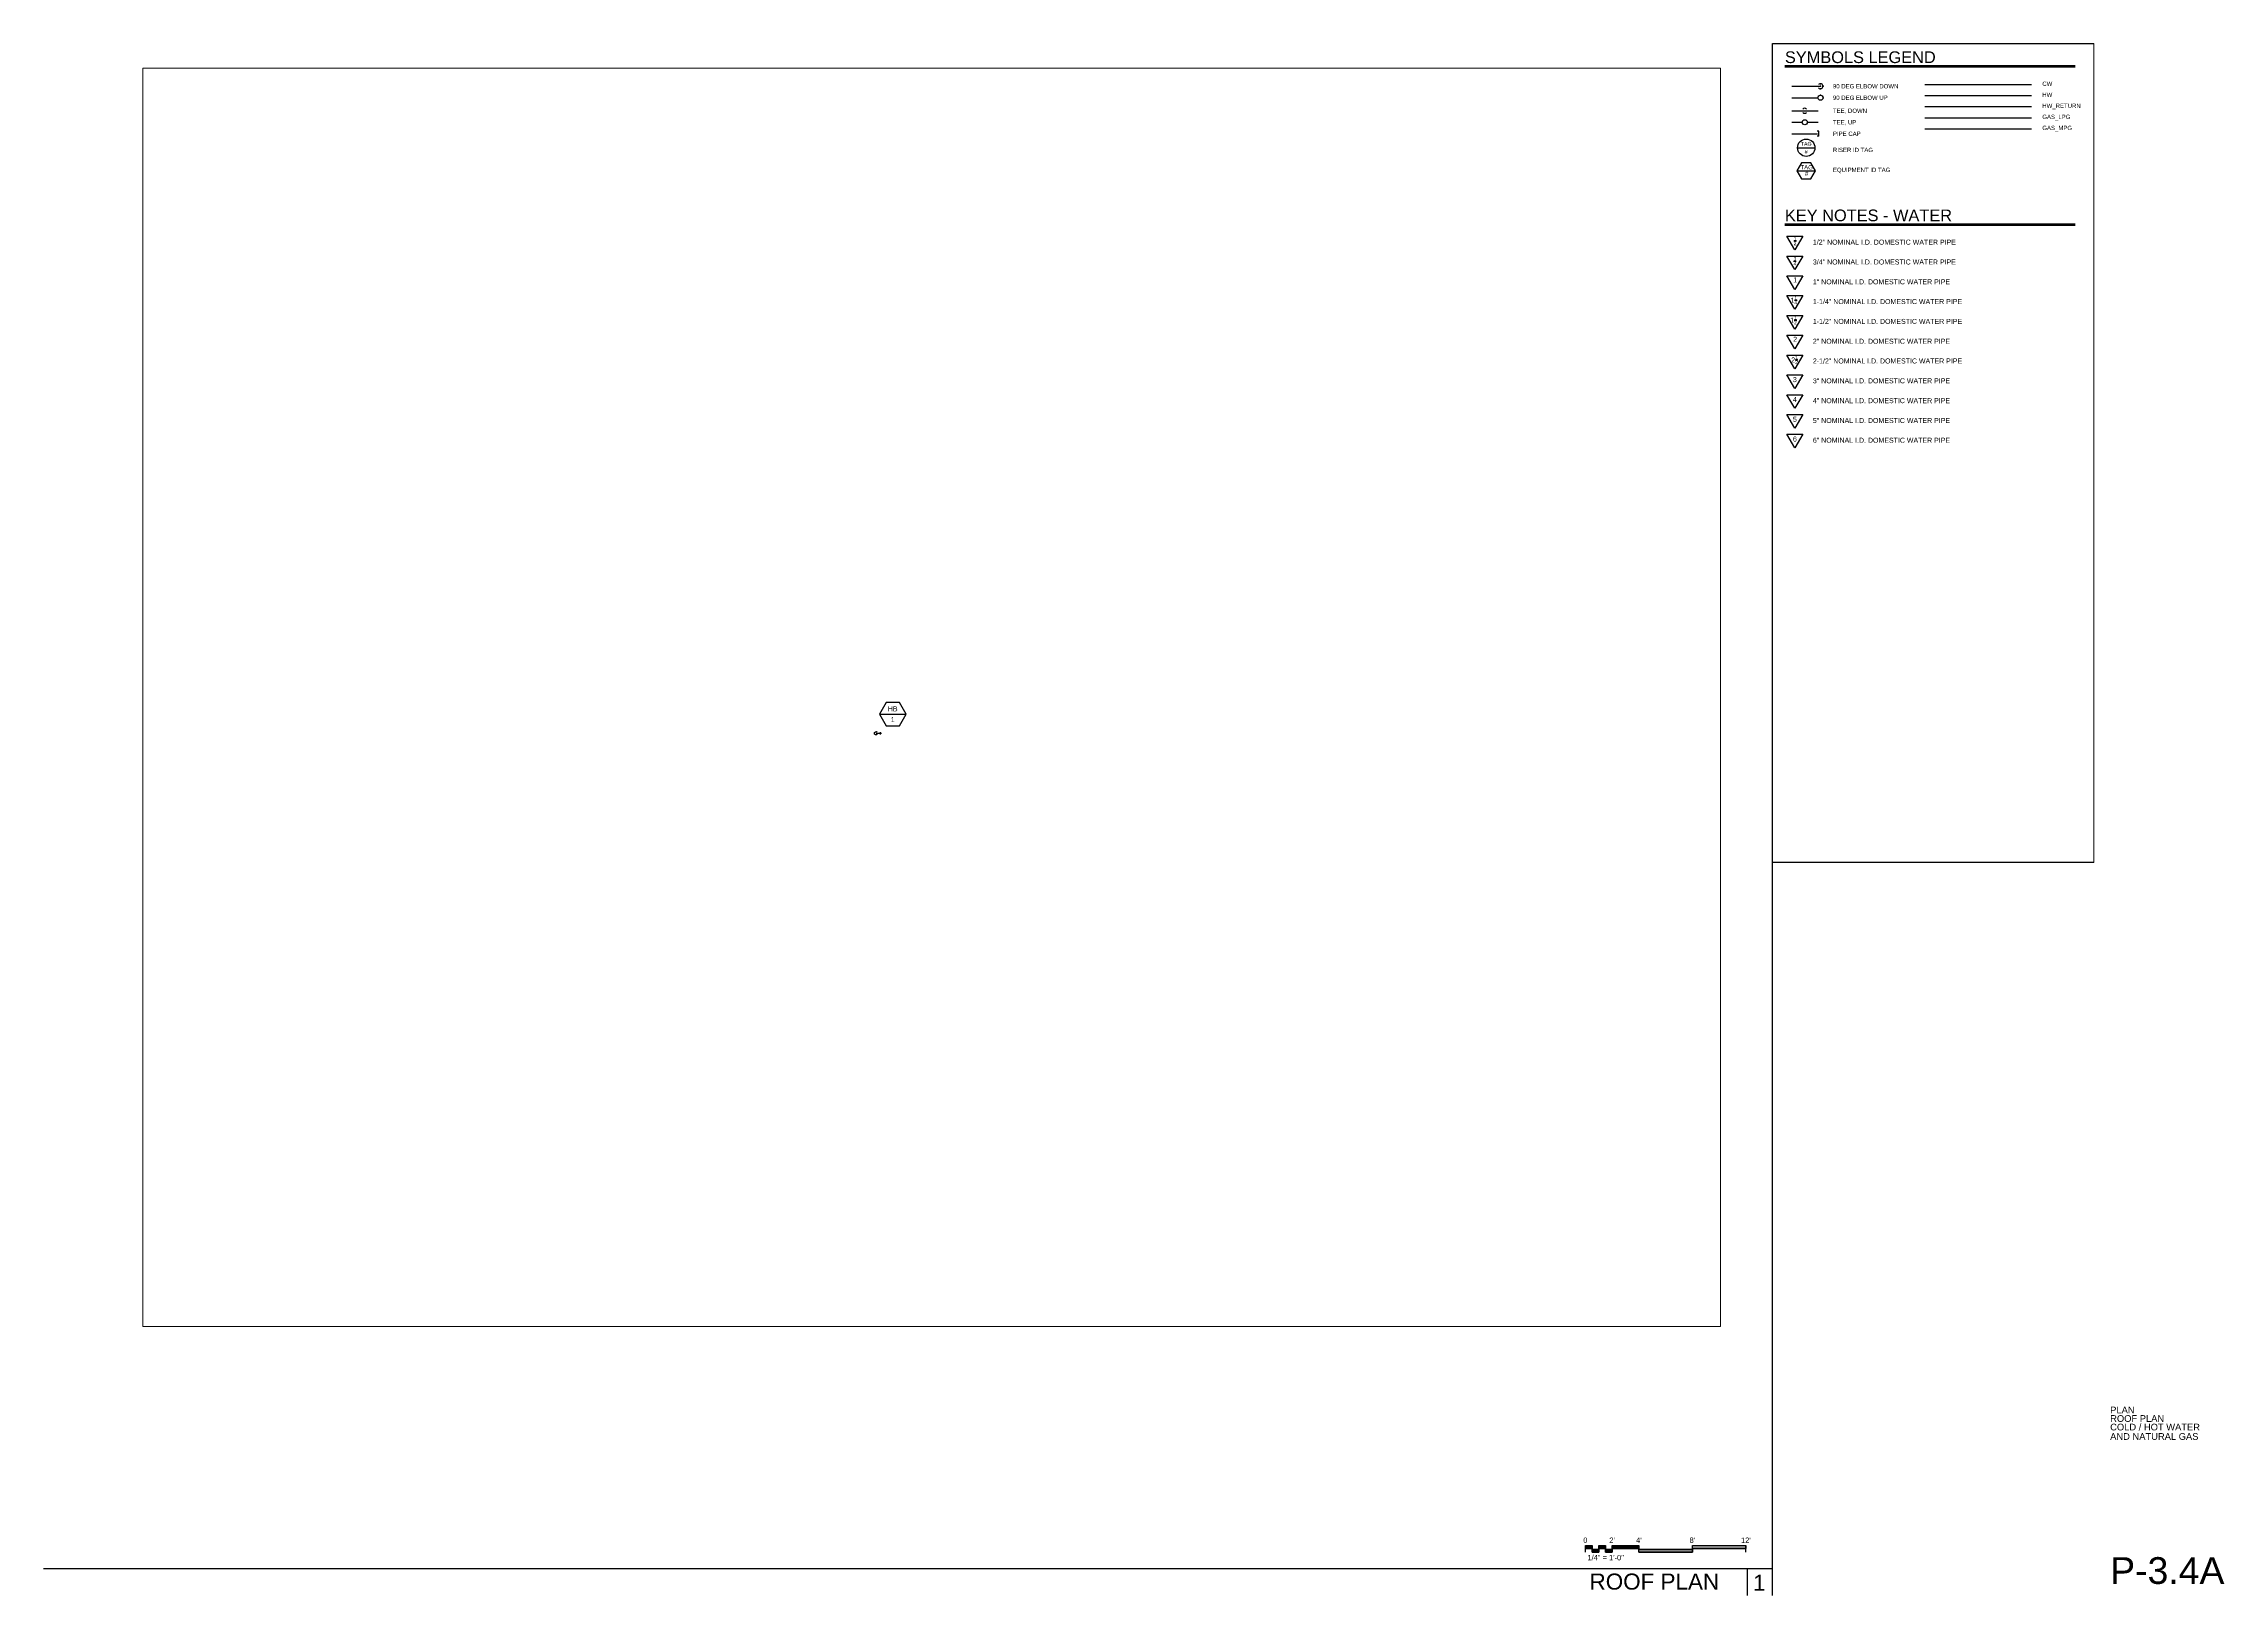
# Paper-space layout 'P-3.4A' of a CAD drawing. Extents: x 0.5 to 41.3, y 0.5 to 29.5.
# The model-space entities are those that its viewports show. They can reach past a viewport. Long polylines and large blocks are cut down to what shows.
import ezdxf
from ezdxf.enums import TextEntityAlignment as Align

# ---------------------------------------------------------------- set-up
doc = ezdxf.new("R2010")
doc.units = 0
doc.header["$LTSCALE"] = 24
doc.header["$MEASUREMENT"] = 0
doc.layers.get('0').update_dxf_attribs({"color": 8})
for name, color, linetype in [('GEC_BORDER', 2, 'Continuous'), ('GEC_DESCRIPTION_TITLE', 3, 'Continuous'), ('GEC_LEGEND', 2, 'Continuous'), ('PLUM-CW', 3, 'Cold_Water_Flow'), ('PLUM-DIM-CW-TEXT', 2, 'Continuous'), ('PLUM-GAS_LP', 151, 'Gas_LP'), ('PLUM-GAS_MP', 151, 'Gas_MP'), ('PLUM-HW', 2, 'Hot_Water_Flow'), ('PLUM-HW_RETURN', 7, 'Hot_Water_Return_Flow'), ('PLUM-KEYNOTE-CW', 2, 'Cold_Water_Flow'), ('PLUM_SYMBOLS', 3, 'Continuous'), ('PLUM_TEXT', 2, 'Continuous')]:
    doc.layers.add(name, color=color, linetype=linetype)
doc.layers.add('GEC_NO PLOT', color=7, linetype='Continuous', plot=False)
doc.layers.add('GEC_VIEWPORT', color=7, linetype='Continuous', plot=False)
doc.layers.get('0').freeze()
doc.styles.add('A2', font='arial.ttf', dxfattribs={"height": 4.5})
doc.styles.add('ARC-TITLE', font='arial.ttf', dxfattribs={"width": 1.00018})
doc.styles.add('Arial', font='arial.ttf')
doc.styles.add('rpm', font='arial.ttf', dxfattribs={"width": 0.85, "height": 0.09375})
doc.styles.add('shbd-text', font='arial.ttf')
doc.styles.get("Standard").update_dxf_attribs({"font": 'arial.ttf'})
doc.styles.add('TITLE1', font='arial.ttf')
doc.linetypes.add('Cold_Water_Flow', pattern='A,0.875,-0.125,0,-0.125,0.875,-0.125,["CW",Standard,S=0.1,R=0,X=-0.12585,Y=-0.05],-0.1,0.875,[1,GEC_FlowArrow.shx,S=0.0625,R=0,X=0,Y=0],0.5', length=3.6)
doc.linetypes.add('Gas_LP', pattern='A,3.2,-0.25,["G",Standard,S=0.1,R=0,X=-0.12585,Y=-0.05],-0.065', length=3.515)
doc.linetypes.add('Gas_MP', pattern='A,3,-0.25,["MPG",Standard,S=0.1,R=0,X=-0.125,Y=-0.05],-0.2665', length=3.5165)
doc.linetypes.add('Hot_Water_Flow', pattern='A,0.8125,-0.125,0,-0.125,0,-0.125,0.875,-0.125,["HW",Standard,S=0.1,R=0,X=-0.12585,Y=-0.05],-0.1,0.875,[1,GEC_FlowArrow.shx,S=0.0625,R=0,X=0,Y=0],0.5', length=3.6625)
doc.linetypes.add('Hot_Water_Return_Flow', pattern='A,0.75,-0.125,0,-0.125,0,-0.125,0,-0.125,0.875,["HWR",Standard,S=0.1,R=0,X=-0.12585,Y=-0.05],0.875,[1,GEC_FlowArrow.shx,S=0.0625,R=0,X=0,Y=0],0.5', length=3.5)

# ---------------------------------------------------------------- blocks, each defined once
blk = doc.blocks.new('*U146')
at = {"linetype": 'Continuous'}
for points in [[(-1.5, 0), (-1.5, 0.125)], [(-1.5, 0.125), (-1.375, 0.125)], [(-1.5, 0.071), (-1.375, 0.071)], [(-1.375, 0), (-1.375, 0.125)], [(-1.25, 0.054), (-1.375, 0.054)], [(-1.375, 0), (-1.25, 0)], [(-1.25, 0), (-1.25, 0.125)], [(-1.25, 0.125), (-1.125, 0.125)], [(-1.25, 0.071), (-1.125, 0.071)], [(-1.125, 0), (-1.125, 0.125)], [(-1, 0.054), (-1.125, 0.054)], [(-1.125, 0), (-1, 0)], [(-1, 0), (-1, 0.125)], [(-1, 0.125), (-0.5, 0.125)], [(-1, 0.071), (-0.5, 0.071)], [(-0.5, 0), (-0.5, 0.125)], [(0.5, 0.054), (-0.5, 0.054)], [(-0.5, 0), (0.5, 0)], [(0.5, 0), (0.5, 0.125)], [(0.5, 0.125), (1.5, 0.125)], [(0.5, 0.071), (1.5, 0.071)], [(1.5, 0), (1.5, 0.125)]]:
    blk.add_lwpolyline(points, dxfattribs=at)
for points in [[(-1.5, 0.125), (-1.375, 0.125), (-1.375, 0.071), (-1.5, 0.071)], [(-1.375, 0.054), (-1.25, 0.054), (-1.25, 0), (-1.375, 0)], [(-1.25, 0.125), (-1.125, 0.125), (-1.125, 0.071), (-1.25, 0.071)], [(-1.125, 0.054), (-1, 0.054), (-1, 0), (-1.125, 0)], [(-1, 0.125), (-0.5, 0.125), (-0.5, 0.071), (-1, 0.071)], [(-0.5, 0.054), (0.5, 0.054), (0.5, 0), (-0.5, 0)], [(0.5, 0.125), (1.5, 0.125), (1.5, 0.071), (0.5, 0.071)]]:
    blk.add_lwpolyline(points, close=True, dxfattribs=at)
for points in [[(-1.5, 0.125), (-1.375, 0.125), (-1.5, 0.071), (-1.375, 0.071)], [(-1.375, 0.054), (-1.25, 0.054), (-1.375, 0), (-1.25, 0)], [(-1.25, 0.125), (-1.125, 0.125), (-1.25, 0.071), (-1.125, 0.071)], [(-1.125, 0.054), (-1, 0.054), (-1.125, 0), (-1, 0)], [(-1, 0.125), (-0.5, 0.125), (-1, 0.071), (-0.5, 0.071)], [(-0.5, 0.054), (0.5, 0.054), (-0.5, 0), (0.5, 0)], [(0.5, 0.125), (1.5, 0.125), (0.5, 0.071), (1.5, 0.071)]]:
    blk.add_solid(points)
at = {"linetype": 'Continuous', "style": 'A2'}
for s, p in [('0', (-1.5, 0.175)), ("2'", (-1, 0.175)), ("4'", (-0.5, 0.175)), ("8'", (0.5, 0.175)), ("12'", (1.5, 0.175))]:
    blk.add_text(s, height=0.1, dxfattribs=at).set_placement(p, align=Align.CENTER)
blk.add_text(' 1/4" = 1\'-0"', height=0.1, dxfattribs=at).set_placement((-1.5, -0.05), align=Align.TOP_LEFT)
blk = doc.blocks.new('SHEET-NO.')
at = {"color": 2, "linetype": 'Continuous', "style": 'A2'}
for tag, p in [('SHT_NAME_1', (39.131, 3.825)), ('SHT_NAME_2', (39.131, 3.665)), ('SHT_NAME_3', (39.131, 3.505)), ('SHT_NAME_4', (39.131, 3.329)), ('SHT_NAME_5', (39.131, 3.153)), ('ENGINEER', (40.24, 1.894)), ('DRAFTER', (40.24, 1.636))]:
    blk.add_attdef(tag, p, '', height=0.125, dxfattribs=at)
at = {"color": 3, "linetype": 'Continuous', "ltscale": 12, "style": 'shbd-text'}
blk.add_attdef('SHT-NO.', (39.131, 0.636), '', height=0.5, dxfattribs=at)
blk = doc.blocks.new('*U229')
at = {"linetype": 'Continuous'}
blk.add_arc((0, 0), 1.5, 221.8103, 138.1897, dxfattribs=at)
blk = doc.blocks.new('*U228')
at = {"linetype": 'Continuous'}
blk.add_circle((0, 0), 1.5, dxfattribs=at)
blk = doc.blocks.new('*U207')
at = {"linetype": 'Continuous'}
for start, end in [(41.8103, 138.1897), (221.8103, 318.1897)]:
    blk.add_arc((0, 0), 1.5, start, end, dxfattribs=at)
blk = doc.blocks.new('*U208')
at = {"linetype": 'Continuous'}
for p, q in [((0, 0), (5, 0)), ((5.7, 1.5), (4.7, 1.5)), ((5.7, -1.5), (5.7, 1.5)), ((5.7, -1.5), (4.7, -1.5))]:
    blk.add_line(p, q, dxfattribs=at)
blk = doc.blocks.new('8CFM')
blk.add_line((0, 0), (0.404, 0))
blk.add_lwpolyline([(0.101, 0.175), (0, 0), (0.101, -0.175), (0.303, -0.175), (0.404, 0), (0.303, 0.175)], close=True)
at = {"style": 'rpm', "width": 0.85}
for tag, p in [('12', (0.211, 0.03)), ('1200', (0.211, -0.111))]:
    blk.add_attdef(tag, text='', height=0.0938, dxfattribs=at).set_placement(p, align=Align.CENTER)
blk = doc.blocks.new('Tag-Riser')
at = {"color": 0, "linetype": 'ByBlock'}
blk.add_line((-10.4, 0), (10.4, 0), dxfattribs=at)
blk.add_circle((0, 0), 10.4, dxfattribs=at)
at = {"color": 0, "style": 'A2'}
for tag, p in [('TAG', (0, 4.8)), ('#', (0, -4.8))]:
    blk.add_attdef(tag, text='', height=4.5, dxfattribs=at).set_placement(p, align=Align.MIDDLE_CENTER)
blk = doc.blocks.new('WATER NOTE')
at = {"layer": 'PLUM-KEYNOTE-CW', "linetype": 'Continuous'}
blk.add_lwpolyline([(-7.1, 12.2), (7.1, 12.2), (0, 0), (-7.1, 12.2)], dxfattribs=at)
at = {"layer": 'PLUM-KEYNOTE-CW', "insert": (-1, 7.9), "char_height": 4.5, "width": 34.978, "attachment_point": 4, "rotation": 0.0257, "style": 'Arial'}
blk.add_mtext('\\A1;{\\H0.7x;\\S1/2;} ', dxfattribs=at)
blk = doc.blocks.new('*U196')
at = {"layer": 'PLUM-KEYNOTE-CW', "linetype": 'Continuous'}
blk.add_lwpolyline([(-7.1, 12.2), (7.1, 12.2), (0, 0), (-7.1, 12.2)], dxfattribs=at)
at = {"layer": 'PLUM-KEYNOTE-CW', "insert": (-1.1, 7.5), "char_height": 4.5, "width": 34.978, "attachment_point": 4, "rotation": 0.0257, "style": 'Arial'}
blk.add_mtext('\\A1;{\\H0.7x;\\S3/4;} ', dxfattribs=at)
blk = doc.blocks.new('*U191')
at = {"layer": 'PLUM-KEYNOTE-CW', "linetype": 'Continuous'}
blk.add_lwpolyline([(-7.1, 12.2), (7.1, 12.2), (0, 0), (-7.1, 12.2)], dxfattribs=at)
at = {"layer": 'PLUM-KEYNOTE-CW', "insert": (-1.4, 8.6), "char_height": 4.5, "width": 34.978, "attachment_point": 4, "rotation": 0.0257, "style": 'Arial'}
blk.add_mtext('\\A1;1', dxfattribs=at)
blk = doc.blocks.new('*U192')
at = {"layer": 'PLUM-KEYNOTE-CW', "linetype": 'Continuous'}
blk.add_lwpolyline([(-7.1, 12.2), (7.1, 12.2), (0, 0), (-7.1, 12.2)], dxfattribs=at)
at = {"layer": 'PLUM-KEYNOTE-CW', "insert": (-3.9, 8), "char_height": 4.5, "width": 34.978, "attachment_point": 4, "rotation": 0.0257, "style": 'Arial'}
blk.add_mtext('\\A1;1{\\H0.7x;\\S1/4;} ', dxfattribs=at)
blk = doc.blocks.new('*U193')
at = {"layer": 'PLUM-KEYNOTE-CW', "linetype": 'Continuous'}
blk.add_lwpolyline([(-7.1, 12.2), (7.1, 12.2), (0, 0), (-7.1, 12.2)], dxfattribs=at)
at = {"layer": 'PLUM-KEYNOTE-CW', "insert": (-4.2, 7.9), "char_height": 4.5, "width": 34.978, "attachment_point": 4, "rotation": 0.0257, "style": 'Arial'}
blk.add_mtext('\\A1;1{\\H0.7x;\\S1/2;} ', dxfattribs=at)
blk = doc.blocks.new('*U189')
at = {"layer": 'PLUM-KEYNOTE-CW', "linetype": 'Continuous'}
blk.add_lwpolyline([(-7.1, 12.2), (7.1, 12.2), (0, 0), (-7.1, 12.2)], dxfattribs=at)
at = {"layer": 'PLUM-KEYNOTE-CW', "insert": (-1.5, 8.6), "char_height": 4.5, "width": 34.978, "attachment_point": 4, "rotation": 0.0257, "style": 'Arial'}
blk.add_mtext('\\A1;2', dxfattribs=at)
blk = doc.blocks.new('*U190')
at = {"layer": 'PLUM-KEYNOTE-CW', "linetype": 'Continuous'}
blk.add_lwpolyline([(-7.1, 12.2), (7.1, 12.2), (0, 0), (-7.1, 12.2)], dxfattribs=at)
at = {"layer": 'PLUM-KEYNOTE-CW', "insert": (-3.2, 7.9), "char_height": 4.5, "width": 34.978, "attachment_point": 4, "rotation": 0.0257, "style": 'Arial'}
blk.add_mtext('\\A1;2{\\H0.7x;\\S1/2;} ', dxfattribs=at)
blk = doc.blocks.new('*U187')
at = {"layer": 'PLUM-KEYNOTE-CW', "linetype": 'Continuous'}
blk.add_lwpolyline([(-7.1, 12.2), (7.1, 12.2), (0, 0), (-7.1, 12.2)], dxfattribs=at)
at = {"layer": 'PLUM-KEYNOTE-CW', "insert": (-1.7, 7.9), "char_height": 4.5, "width": 34.978, "attachment_point": 4, "rotation": 0.0257, "style": 'Arial'}
blk.add_mtext('\\A1;3', dxfattribs=at)
blk = doc.blocks.new('*U188')
at = {"layer": 'PLUM-KEYNOTE-CW', "linetype": 'Continuous'}
blk.add_lwpolyline([(-7.1, 12.2), (7.1, 12.2), (0, 0), (-7.1, 12.2)], dxfattribs=at)
at = {"layer": 'PLUM-KEYNOTE-CW', "insert": (-1.7, 7.9), "char_height": 4.5, "width": 34.978, "attachment_point": 4, "rotation": 0.0257, "style": 'Arial'}
blk.add_mtext('\\A1;4', dxfattribs=at)
blk = doc.blocks.new('*U183')
at = {"layer": 'PLUM-KEYNOTE-CW', "linetype": 'Continuous'}
blk.add_lwpolyline([(-7.1, 12.2), (7.1, 12.2), (0, 0), (-7.1, 12.2)], dxfattribs=at)
at = {"layer": 'PLUM-KEYNOTE-CW', "insert": (-1.7, 7.9), "char_height": 4.5, "width": 34.978, "attachment_point": 4, "rotation": 0.0257, "style": 'Arial'}
blk.add_mtext('\\A1;5', dxfattribs=at)
blk = doc.blocks.new('*U184')
at = {"layer": 'PLUM-KEYNOTE-CW', "linetype": 'Continuous'}
blk.add_lwpolyline([(-7.1, 12.2), (7.1, 12.2), (0, 0), (-7.1, 12.2)], dxfattribs=at)
at = {"layer": 'PLUM-KEYNOTE-CW', "insert": (-1.7, 7.9), "char_height": 4.5, "width": 34.978, "attachment_point": 4, "rotation": 0.0257, "style": 'Arial'}
blk.add_mtext('\\A1;6', dxfattribs=at)
blk = doc.blocks.new('Tag-Equipment')
at = {"color": 0}
blk.add_line((-12, 0), (12, 0), dxfattribs=at)
blk.add_lwpolyline([(-12, 0), (-6, -10.4), (6, -10.4), (12, 0), (6, 10.4), (-6, 10.4)], close=True, dxfattribs=at)
at = {"color": 0, "style": 'A2'}
for tag, p in [('TAG', (0, 4.8)), ('#', (0, -4.8))]:
    blk.add_attdef(tag, text='', height=4.5, dxfattribs=at).set_placement(p, align=Align.MIDDLE_CENTER)
blk = doc.blocks.new('*U77')
at = {"linetype": 'Continuous'}
blk.add_arc((0, 0), 1.5, 131.8103, 48.1897, dxfattribs=at)
blk = doc.blocks.new('*U66')
at = {"linetype": 'Continuous'}
for p, q in [((-1, 4), (1, 4)), ((0, 0), (0, 5))]:
    blk.add_line(p, q, dxfattribs=at)

msp = doc.modelspace()

# ---------------------------------------------------------------- linework, layer by layer
at = {"layer": 'GEC_LEGEND', "color": 4}
for p, q in [((-922.9, 204.6), (-662.5, 204.6)), ((-922.9, 62.6), (-662.5, 62.6))]:
    msp.add_line(p, q, dxfattribs=at)
at = {"layer": 'GEC_LEGEND', "color": 1}
for p, q in [((-922.9, 203.4), (-662.5, 203.4)), ((-922.9, 61.4), (-662.5, 61.4))]:
    msp.add_line(p, q, dxfattribs=at)
at = {"layer": 'GEC_NO PLOT'}
msp.add_lwpolyline([(-933.9, 224.3), (-645.9, 224.3), (-645.9, -510.3), (-933.9, -510.3)], close=True, dxfattribs=at)
at = {"layer": 'PLUM-CW'}
msp.add_line((-797.4, 187.6), (-701.7, 187.6), dxfattribs=at)
at = {"layer": 'PLUM-GAS_LP'}
msp.add_line((-797.4, 157.9), (-701.7, 157.9), dxfattribs=at)
at = {"layer": 'PLUM-GAS_MP'}
msp.add_line((-797.4, 148), (-701.7, 148), dxfattribs=at)
at = {"layer": 'PLUM-HW'}
msp.add_line((-797.4, 177.7), (-701.7, 177.7), dxfattribs=at)
at = {"layer": 'PLUM-HW_RETURN'}
msp.add_line((-797.4, 167.8), (-701.7, 167.8), dxfattribs=at)
at = {"layer": 'PLUM_SYMBOLS'}
for p, q in [((-916.7, 186.1), (-891, 186.1)), ((-916.7, 175.8), (-893.2, 175.8)), ((-916.7, 164.1), (-893.2, 164.1)), ((-916.7, 153.8), (-907.6, 153.8)), ((-916.7, 143.5), (-893.6, 143.5)), ((-902.9, 153.8), (-893.2, 153.8))]:
    msp.add_line(p, q, dxfattribs=at)
for p in [(-891, 188.3), (-891, 186.1), (-891, 183.8), (-891, 178), (-888.7, 186.1), (-888.7, 175.8)]:
    msp.add_point(p, dxfattribs=at)

# ---------------------------------------------------------------- block references
at = {"layer": 'PLUM-CW', "xscale": -1, "rotation": 270}
for name in ['*U77', '*U66']:
    msp.add_blockref(name, (1577.4, 4966.4), dxfattribs=at)
at = {"layer": 'PLUM-DIM-CW-TEXT'}
msp.add_blockref('Tag-Equipment', (1592.4, 4983.5), dxfattribs=at).add_auto_attribs({'TAG': 'HB', '#': '1'})
at = {"layer": 'PLUM-KEYNOTE-CW'}
for name, p in [('WATER NOTE', (-914, 39.4)), ('*U196', (-914, 21.6)), ('*U191', (-914, 3.8)), ('*U192', (-914, -13.9)), ('*U193', (-914, -31.7)), ('*U189', (-914, -49.5)), ('*U190', (-914, -67.3)), ('*U187', (-914, -85)), ('*U188', (-914, -102.8)), ('*U183', (-914, -120.6)), ('*U184', (-914, -138.3))]:
    msp.add_blockref(name, p, dxfattribs=at)
at = {"layer": 'PLUM_SYMBOLS', "xscale": 1.499999798785716, "yscale": 1.499999798785716, "zscale": 1.499999798785716}
for name, p in [('*U228', (-891, 175.8)), ('*U229', (-891, 186.1)), ('*U207', (-905.2, 164.1)), ('*U228', (-905.1, 153.8)), ('*U208', (-901.1, 143.5))]:
    msp.add_blockref(name, p, dxfattribs=at)
at = {"layer": 'PLUM_TEXT', "xscale": 0.7499998376785799, "yscale": 0.7499998376785799, "zscale": 0.7499998376785799}
msp.add_blockref('Tag-Riser', (-903.8, 130.9), dxfattribs=at).add_auto_attribs({'TAG': 'TAG', '#': '#'})
at = {"layer": 'PLUM_TEXT', "linetype": 'ByBlock'}
ref = msp.add_blockref('8CFM', (-912.1, 110.3), dxfattribs=dict(at, xscale=41.142852, yscale=41.142852, zscale=41.142852))
ref.add_attrib('1200', '#', dxfattribs={"layer": '0', "height": 3.86, "style": 'Arial'}).set_placement((-903.4, 105.7), align=Align.CENTER)
ref.add_attrib('12', 'TAG', dxfattribs={"layer": '0', "height": 3.86, "style": 'Arial'}).set_placement((-903.4, 111.5), align=Align.CENTER)

# ---------------------------------------------------------------- texts
at = {"layer": 'GEC_LEGEND', "color": 3, "style": 'ARC-TITLE'}
for s, p in [('SYMBOLS LEGEND', (-922.9, 206.9)), ('KEY NOTES - WATER', (-922.9, 65))]:
    msp.add_text(s, height=10.5, dxfattribs=at).set_placement(p)
at = {"layer": 'GEC_LEGEND', "char_height": 4.5, "width": 239.582, "attachment_point": 1, "style": 'Arial'}
for s, insert in [('{\\W1;1/2" NOMINAL I.D. DOMESTIC WATER PIPE}', (-897.8, 48.5)), ('{\\W1;3/4" NOMINAL I.D. DOMESTIC WATER PIPE}', (-897.8, 30.7)), ('{\\W1;1" NOMINAL I.D. DOMESTIC WATER PIPE}', (-897.8, 12.9)), ('{\\W1;1-1/4" NOMINAL I.D. DOMESTIC WATER PIPE}', (-897.8, -4.8)), ('{\\W1;1-1/2" NOMINAL I.D. DOMESTIC WATER PIPE}', (-897.8, -22.6)), ('{\\W1;2" NOMINAL I.D. DOMESTIC WATER PIPE}', (-897.8, -40.4)), ('2-1/2" NOMINAL I.D. DOMESTIC WATER PIPE', (-897.8, -58.1)), ('3" NOMINAL I.D. DOMESTIC WATER PIPE', (-897.8, -75.9)), ('4" NOMINAL I.D. DOMESTIC WATER PIPE', (-897.8, -93.7)), ('5" NOMINAL I.D. DOMESTIC WATER PIPE', (-897.8, -111.5)), ('6" NOMINAL I.D. DOMESTIC WATER PIPE', (-897.8, -129.2))]:
    msp.add_mtext(s, dxfattribs=dict(at, insert=insert))
at = {"layer": 'PLUM_TEXT', "style": 'Arial'}
for s, height, p in [('90 DEG ELBOW DOWN', 3.857, (-879.8, 186.1)), ('90 DEG ELBOW UP', 3.857, (-879.8, 175.8)), ('TEE, DOWN', 3.86, (-879.8, 164.1)), ('TEE, UP', 3.86, (-879.8, 153.8)), ('PIPE CAP', 3.86, (-879.8, 143.5))]:
    msp.add_text(s, height=height, dxfattribs=at).set_placement(p, align=Align.MIDDLE_LEFT)
for s, p in [('CW', (-692, 186.4)), ('HW', (-692, 176.5)), ('GAS_LPG', (-692, 156.7)), ('HW_RETURN', (-692, 166.6)), ('GAS_MPG', (-692, 146.8))]:
    msp.add_text(s, height=3.86, dxfattribs=at).set_placement(p)
at = {"layer": 'PLUM_TEXT', "char_height": 3.857, "width": 86.32, "attachment_point": 1, "style": 'Arial'}
for s, insert in [('RISER ID TAG', (-879.8, 130.9)), ('EQUIPMENT ID TAG', (-879.8, 113))]:
    msp.add_mtext(s, dxfattribs=dict(at, insert=insert))

psp = doc.layouts.new('P-3.4A')

# ---------------------------------------------------------------- linework, layer by layer
at = {"layer": 'GEC_BORDER', "color": 5}
for p, q in [((0.5, 1.003), (32.812, 1.003)), ((32.336, 1.003), (32.336, 0.5)), ((32.336, 1.003), (32.336, 0.5))]:
    psp.add_line(p, q, dxfattribs=at)
psp.add_lwpolyline([(32.812, 0.5), (32.812, 29.5)], dxfattribs=at)

# ---------------------------------------------------------------- block references
at = {"layer": 'GEC_BORDER'}
psp.add_blockref('*U146', (30.812, 1.306), dxfattribs=at)
at = {"layer": 'GEC_DESCRIPTION_TITLE'}
ref = psp.add_blockref('SHEET-NO.', (-0.01, 0.078), dxfattribs=at)
ref.add_attrib('SHT-NO.', 'P-3.4A', (39.12, 0.714), dxfattribs={"layer": '0', "color": 3, "linetype": 'Continuous', "ltscale": 12, "height": 0.5, "style": 'shbd-text'})
ref.add_attrib('SHT_NAME_1', 'PLAN', (39.12, 3.903), dxfattribs={"layer": '0', "color": 2, "linetype": 'Continuous', "height": 0.125, "style": 'A2'})
ref.add_attrib('SHT_NAME_2', 'ROOF PLAN', (39.12, 3.743), dxfattribs={"layer": '0', "color": 2, "linetype": 'Continuous', "height": 0.125, "style": 'A2'})
ref.add_attrib('SHT_NAME_3', 'COLD / HOT WATER', (39.12, 3.583), dxfattribs={"layer": '0', "color": 2, "linetype": 'Continuous', "height": 0.125, "style": 'A2'})
ref.add_attrib('SHT_NAME_4', 'AND NATURAL GAS', (39.12, 3.407), dxfattribs={"layer": '0', "color": 2, "linetype": 'Continuous', "height": 0.125, "style": 'A2'})

# ---------------------------------------------------------------- texts
at = {"layer": 'GEC_BORDER', "style": 'TITLE1'}
psp.add_text('1', height=0.3, dxfattribs=at).set_placement((32.562, 0.737), align=Align.MIDDLE_CENTER)
at = {"layer": 'GEC_BORDER', "insert": (31.812, 0.908), "char_height": 0.3, "width": 8.88615, "attachment_point": 3, "style": 'TITLE1'}
psp.add_mtext('ROOF PLAN', dxfattribs=at)

# ---------------------------------------------------------------- viewports
at = {"layer": 'GEC_VIEWPORT'}
psp.add_viewport(center=(35.812, 21.847), size=(6, 15.3058), view_center_point=(-789.905, -143.011), view_height=734.6769, dxfattribs=at)
at = {"layer": 'GEC_VIEWPORT', "view_target_point": (1627.284, 4920.513)}
psp.add_viewport(center=(17.095, 17.284), size=(29.486, 23.51673), view_center_point=(0, 78.183), view_height=1128.8031, status=3, dxfattribs=at)

doc.saveas('drawing.dxf')
